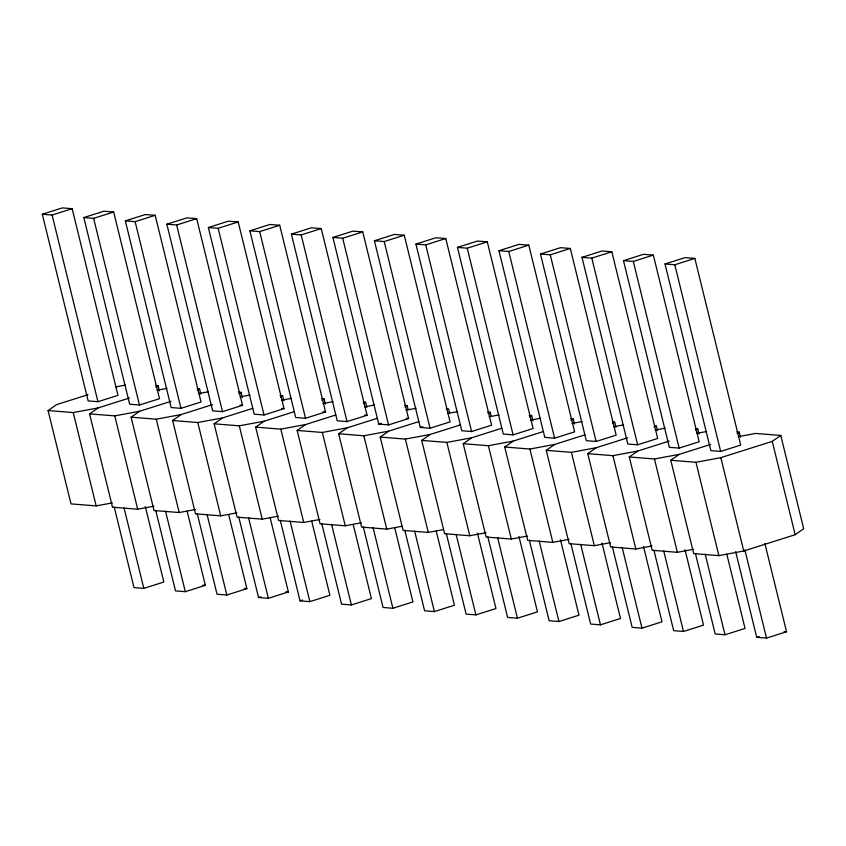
<?xml version="1.0" encoding="UTF-8"?>
<svg xmlns="http://www.w3.org/2000/svg" width="846" height="846" viewBox="0 0 846 846"><rect width="100%" height="100%" fill="white"/><g stroke="black" fill="none" stroke-linecap="round" stroke-linejoin="round"><path stroke-width="1.27" d="M112.338 502.894L96.169 505.897L71.001 503.888L48.074 410.553L56.597 404.621L87.963 394.691M153.856 506.204L137.686 509.218L112.518 507.209L89.591 413.874L98.115 407.931L129.47 398.011M155.939 387.204L158.065 385.723L159.323 390.831M195.363 509.525L179.204 512.528L154.025 510.519L131.109 417.184L139.632 411.251L170.987 401.321M197.446 390.514L199.582 389.033L200.84 394.151M236.88 512.835L220.711 515.849L195.542 513.839L172.616 420.504L181.139 414.561L212.505 404.642M238.963 393.834L241.089 392.343L242.347 397.461M278.397 516.155L262.228 519.158L237.06 517.149L214.133 423.814L222.657 417.882L252.764 408.354M280.481 397.144L282.606 395.664L283.865 400.782M319.904 519.465L303.746 522.479L278.577 520.47L255.651 427.135L264.174 421.192L294.271 411.664M321.988 400.465L324.124 398.974L325.382 404.092M361.422 522.775L345.253 525.789L320.084 523.78L297.158 430.445L305.681 424.512L335.788 414.984M363.505 403.775L365.631 402.294L366.889 407.412M401.691 526.328L386.77 529.11L361.602 527.1L338.675 433.765L347.198 427.822L377.305 418.294M405.023 407.095L407.148 405.604L408.089 409.443M443.209 529.638L428.288 532.42L403.119 530.41L380.192 437.075L388.716 431.143L418.812 421.615M485.964 532.726L469.794 535.74L444.626 533.731L421.699 440.396L430.223 434.453L460.33 424.925M488.047 413.726L490.172 412.235L491.124 416.073M527.481 536.036L511.312 539.05L486.143 537.041L463.217 443.706L471.74 437.773L501.847 428.245M529.564 417.036L531.69 415.555L532.948 420.663M568.988 539.357L552.829 542.371L527.661 540.351L504.734 447.026L513.258 441.083L543.354 431.555M571.071 420.356L573.207 418.865L574.466 423.983M610.505 542.667L594.336 545.681L569.168 543.671L546.241 450.336L554.765 444.404L584.872 434.865M612.589 423.666L614.714 422.186L615.973 427.293M652.023 545.987L635.854 548.991L610.685 546.981L587.759 453.657L596.282 447.714L627.637 437.784M654.106 426.987L656.232 425.496L657.49 430.614M693.53 549.297L677.371 552.311L652.203 550.302L629.276 456.967L637.799 451.024L669.154 441.104M695.613 430.297L697.749 428.816L699.008 433.924M738.198 436.673L755.605 433.438L780.773 435.447L803.7 528.771L795.177 534.714L743.75 550.989L718.878 555.621L693.709 553.612L670.783 460.277L679.306 454.344L710.672 444.414M737.13 433.607L739.256 432.126L740.514 437.245M670.783 460.277L695.951 462.286L720.824 457.654L772.25 441.379L780.773 435.447M42.3 214.25L62.34 207.905L72.143 208.687L117.996 395.357L97.956 401.702L88.153 400.919L42.3 214.25L52.103 215.032L72.143 208.687M83.817 217.559L103.847 211.225L113.66 212.008L159.503 398.678L139.474 405.012L129.66 404.229L83.817 217.559L93.62 218.353L113.66 212.008M125.324 220.88L145.364 214.535L155.167 215.318L201.02 401.987L180.981 408.332L171.178 407.55L125.324 220.88L135.138 221.663L155.167 215.318M166.842 224.19L186.881 217.856L196.684 218.638L242.538 405.308L222.498 411.642L212.695 410.86L166.842 224.19L176.645 224.973L196.684 218.638M208.359 227.511L228.388 221.166L238.202 221.948L284.045 408.618L264.015 414.963L254.202 414.18L208.359 227.511L218.162 228.293L238.202 221.948M249.866 230.821L269.906 224.486L279.709 225.269L325.562 411.928L305.522 418.273L295.719 417.49L249.866 230.821L259.68 231.603L279.709 225.269M291.384 234.141L311.423 227.796L321.226 228.579L367.079 415.249L347.04 421.594L337.237 420.811L291.384 234.141L301.187 234.924L321.226 228.579M332.901 237.451L352.93 231.117L362.744 231.899L408.586 418.559L388.557 424.904L378.744 424.121L332.901 237.451L342.704 238.234L362.744 231.899M374.408 240.772L394.448 234.427L404.251 235.209L450.104 421.879L430.064 428.224L420.261 427.442L374.408 240.772L384.221 241.554L404.251 235.209M415.925 244.082L435.965 237.737L445.768 238.53L491.621 425.189L471.582 431.534L461.779 430.751L415.925 244.082L425.728 244.864L445.768 238.53M457.443 247.402L477.472 241.057L487.285 241.84L533.128 428.51L513.099 434.855L503.285 434.072L457.443 247.402L467.246 248.185L487.285 241.84M498.95 250.712L518.989 244.367L528.792 245.15L574.646 431.82L554.606 438.165L544.803 437.382L498.95 250.712L508.763 251.495L528.792 245.15M540.467 254.033L560.507 247.688L570.31 248.47L616.163 435.14L596.123 441.475L586.32 440.692L540.467 254.033L550.27 254.815L570.31 248.47M581.985 257.343L602.014 250.998L611.827 251.78L657.67 438.45L637.641 444.795L627.827 444.013L581.985 257.343L591.788 258.125L611.827 251.78M623.491 260.663L643.531 254.318L653.334 255.101L699.187 441.771L679.148 448.105L669.345 447.323L623.491 260.663L633.305 261.446L653.334 255.101M665.009 263.973L685.048 257.628L694.852 258.411L740.705 445.081L720.665 451.426L710.862 450.643L665.009 263.973L674.812 264.756L694.852 258.411M378.744 424.121L381.25 423.328M420.261 427.442L422.767 426.648M114.221 507.04L133.996 587.589L143.809 588.372L163.838 582.027L145.311 506.595M155.727 510.35L175.513 590.899L185.316 591.682L205.356 585.337L187.146 511.185M197.245 513.67L217.031 594.22L226.834 595.002L246.873 588.657L228.653 514.505M238.762 516.98L258.538 597.53L261.044 596.737M258.538 597.53L268.351 598.312L288.38 591.967L270.17 517.815M280.269 520.301L300.055 600.85L302.561 600.057M300.055 600.85L309.858 601.633L329.898 595.288L311.688 521.125M321.787 523.611L341.573 604.16L351.376 604.943L371.415 598.598L353.194 524.446M363.304 526.931L383.079 607.47L392.893 608.263L412.922 601.918L394.712 527.756M404.811 530.241L424.597 610.791L434.4 611.573L454.439 605.228L436.229 531.077M446.328 533.562L466.114 614.101L475.917 614.883L495.957 608.549L477.43 533.107M487.846 536.872L507.621 617.421L517.435 618.204L537.464 611.859L518.936 536.427M529.353 540.182L549.139 620.731L558.942 621.514L578.981 615.179L560.454 539.737M570.87 543.502L590.656 624.052L600.459 624.834L620.499 618.489L601.971 543.058M612.388 546.812L632.163 627.362L641.977 628.144L662.006 621.81L643.478 546.368M653.895 550.133L673.68 630.682L683.483 631.465L703.523 625.12L684.996 549.688M695.412 553.443L715.198 633.992L725.001 634.775L745.04 628.441L726.82 554.278M735.671 551.645L756.705 637.313L759.211 636.52M756.705 637.313L766.518 638.096L786.547 631.75L764.879 543.534M115.49 386.95L125.43 385.099M156.996 390.27L166.948 388.409M48.074 410.553L73.242 412.562L98.115 407.931M198.514 393.58L208.465 391.73M89.591 413.874L114.76 415.883L139.632 411.251M240.031 396.901L249.972 395.04M131.109 417.184L156.277 419.193L181.139 414.561M281.538 400.211L291.489 398.36M172.616 420.504L197.784 422.514L222.657 417.882M323.056 403.521L333.007 401.67M214.133 423.814L239.302 425.824L264.174 421.192M364.573 406.841L374.514 404.991M255.651 427.135L280.819 429.144L305.681 424.512M406.08 410.151L416.031 408.301M297.158 430.445L322.326 432.454L347.198 427.822M447.597 413.472L457.549 411.621M338.675 433.765L363.843 435.775L388.716 431.143M489.115 416.782L499.055 414.931M380.192 437.075L405.361 439.085L430.223 434.453M530.632 420.102L540.573 418.252M421.699 440.396L446.868 442.405L471.74 437.773M572.139 423.412L582.09 421.562M463.217 443.706L488.385 445.715L513.258 441.083M613.657 426.733L623.608 424.882M504.734 447.026L529.903 449.036L554.765 444.404M655.174 430.043L665.115 428.192M546.241 450.336L571.41 452.346L596.282 447.714M696.681 433.364L706.632 431.502M587.759 453.657L612.927 455.666L637.799 451.024M629.276 456.967L654.444 458.976L679.306 454.344M155.548 385.522L158.065 385.723M197.065 388.832L199.582 389.033M238.572 392.142L241.089 392.343M280.089 395.463L282.606 395.664M321.607 398.773L324.124 398.974M363.114 402.093L365.631 402.294M404.631 405.403L407.148 405.604M446.149 408.724L448.666 408.925L449.607 412.763M487.656 412.034L490.172 412.235M529.173 415.354L531.69 415.555M570.69 418.664L573.207 418.865M612.197 421.985L614.714 422.186M695.232 428.615L697.749 428.816M736.739 431.925L739.256 432.126M240.084 405.107L242.538 405.308M281.602 408.428L284.045 408.618M323.109 411.738L325.562 411.928M364.626 415.048L367.079 415.249M406.143 418.368L408.586 418.559M202.903 585.146L205.356 585.337M244.42 588.456L246.873 588.657M285.937 591.777L288.38 591.967M784.105 631.55L786.547 631.75M772.25 441.379L795.177 534.714M674.812 264.756L720.665 451.426M744.85 549.868L766.518 638.096M720.824 457.654L743.75 550.989M695.951 462.286L718.878 555.621M633.305 261.446L679.148 448.105M705.215 554.225L725.001 634.775M654.444 458.976L677.371 552.311M591.788 258.125L637.641 444.795M663.708 550.915L683.483 631.465M612.927 455.666L635.854 548.991M550.27 254.815L596.123 441.475M622.191 547.595L641.977 628.144M571.41 452.346L594.336 545.681M508.763 251.495L554.606 438.165M580.673 544.285L600.459 624.834M529.903 449.036L552.829 542.371M467.246 248.185L513.099 434.855M539.166 540.975L558.942 621.514M488.385 445.715L511.312 539.05M425.728 244.864L471.582 431.534M497.649 537.654L517.435 618.204M446.868 442.405L469.794 535.74M384.221 241.554L430.064 428.224M456.131 534.344L475.917 614.883M405.361 439.085L428.288 532.42M342.704 238.234L388.557 424.904M414.625 531.024L434.4 611.573M363.843 435.775L386.77 529.11M301.187 234.924L347.04 421.594M373.107 527.714L392.893 608.263M322.326 432.454L345.253 525.789M259.68 231.603L305.522 418.273M331.59 524.393L351.376 604.943M280.819 429.144L303.746 522.479M218.162 228.293L264.015 414.963M290.083 521.083L309.858 601.633M239.302 425.824L262.228 519.158M176.645 224.973L222.498 411.642M248.565 517.763L268.351 598.312M197.784 422.514L220.711 515.849M135.138 221.663L180.981 408.332M207.048 514.453L226.834 595.002M156.277 419.193L179.204 512.528M93.62 218.353L139.474 405.012M165.541 511.132L185.316 591.682M114.76 415.883L137.686 509.218M52.103 215.032L97.956 401.702M124.024 507.822L143.809 588.372M73.242 412.562L96.169 505.897"/></g></svg>
